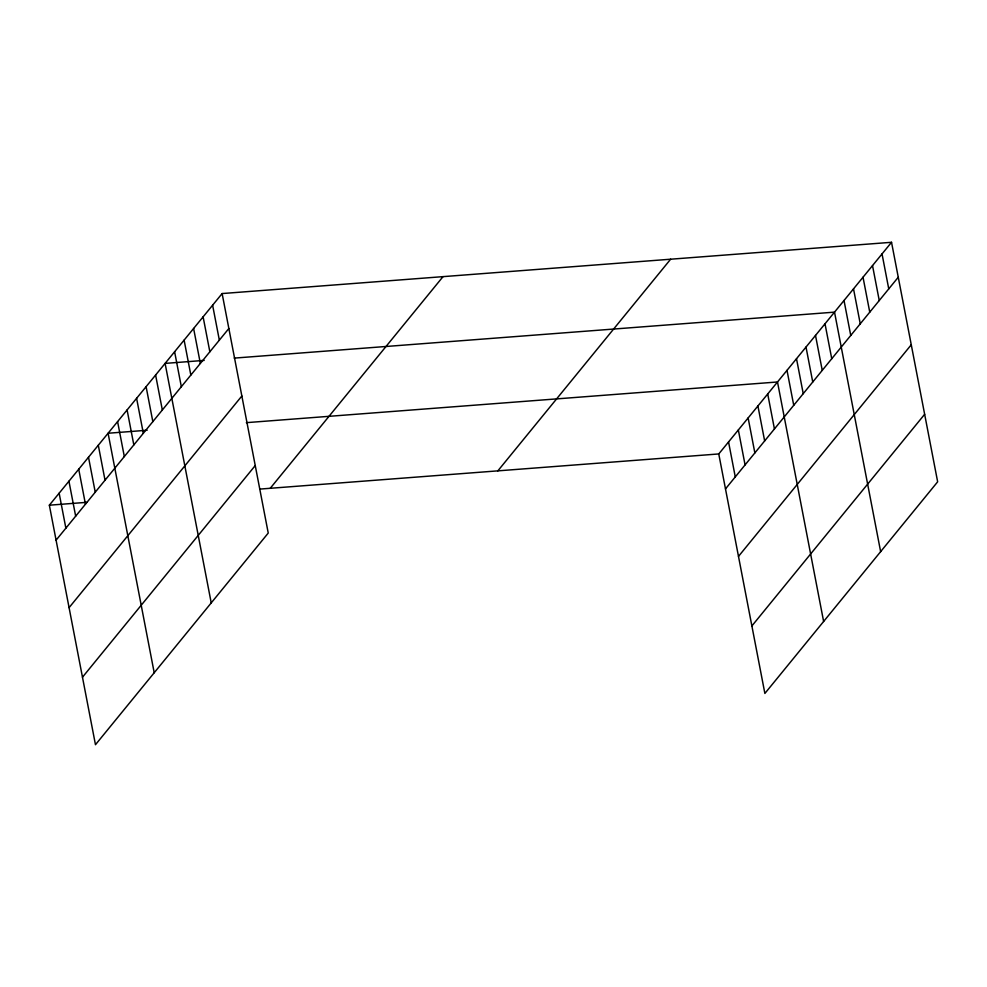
<?xml version="1.0" encoding="UTF-8"?>
<svg xmlns="http://www.w3.org/2000/svg" width="987" height="987" viewBox="0 0 987 987"><rect width="100%" height="100%" fill="white"/><g stroke="black" fill="none" stroke-linecap="round" stroke-linejoin="round"><path stroke-width="1.48" d="M222.124 293.558L268.242 533.054L95.468 744.704L49.35 505.196L222.124 293.558L891.532 242.296L937.65 481.804L764.876 693.442L718.758 453.946L891.532 242.296M56.086 540.16L228.848 328.511M69.078 607.659L241.852 396.009M82.476 677.205L255.238 465.556M270.253 488.281L443.027 276.644M497.855 470.861L670.629 259.211M725.494 488.898L898.256 277.248M738.486 556.397L911.26 344.759M751.884 625.943L924.646 414.293M204.173 360.403L165.1 363.401L211.23 602.897M234.227 358.108L834.521 312.139L880.638 551.647M147.162 430.246L108.089 433.244L154.206 672.739M246.343 422.658L777.497 381.981L823.627 621.489M49.35 505.196L86.918 502.321M259.741 489.096L718.758 453.946M882.033 253.93L888.756 288.895M872.52 265.577L879.257 300.541M863.02 277.211L869.757 312.176M853.521 288.858L860.257 323.822M844.021 300.492L850.745 335.457M825.009 323.773L831.745 358.737M815.509 335.42L822.245 370.384M806.009 347.054L812.745 382.018M796.509 358.7L803.233 393.665M787.009 370.347L793.733 405.299M767.713 393.973L774.437 428.938M757.917 405.965L764.654 440.93M748.134 417.957L754.858 452.922M738.338 429.95L745.074 464.914M728.554 441.942L735.278 476.906M212.612 305.193L219.348 340.157M203.112 316.839L209.849 351.791M193.612 328.474L200.349 363.438M184.113 340.12L190.836 375.072M174.613 351.754L181.337 386.719M155.601 375.035L162.337 410M146.101 386.682L152.837 421.634M136.601 398.316L143.325 433.281M127.101 409.963L133.825 444.915M117.589 421.597L124.325 456.562M98.305 445.236L105.029 480.188M88.509 457.228L95.245 492.192M78.726 469.22L85.45 504.184M68.93 481.212L75.666 516.176M59.146 493.204L65.87 528.168"/></g></svg>
